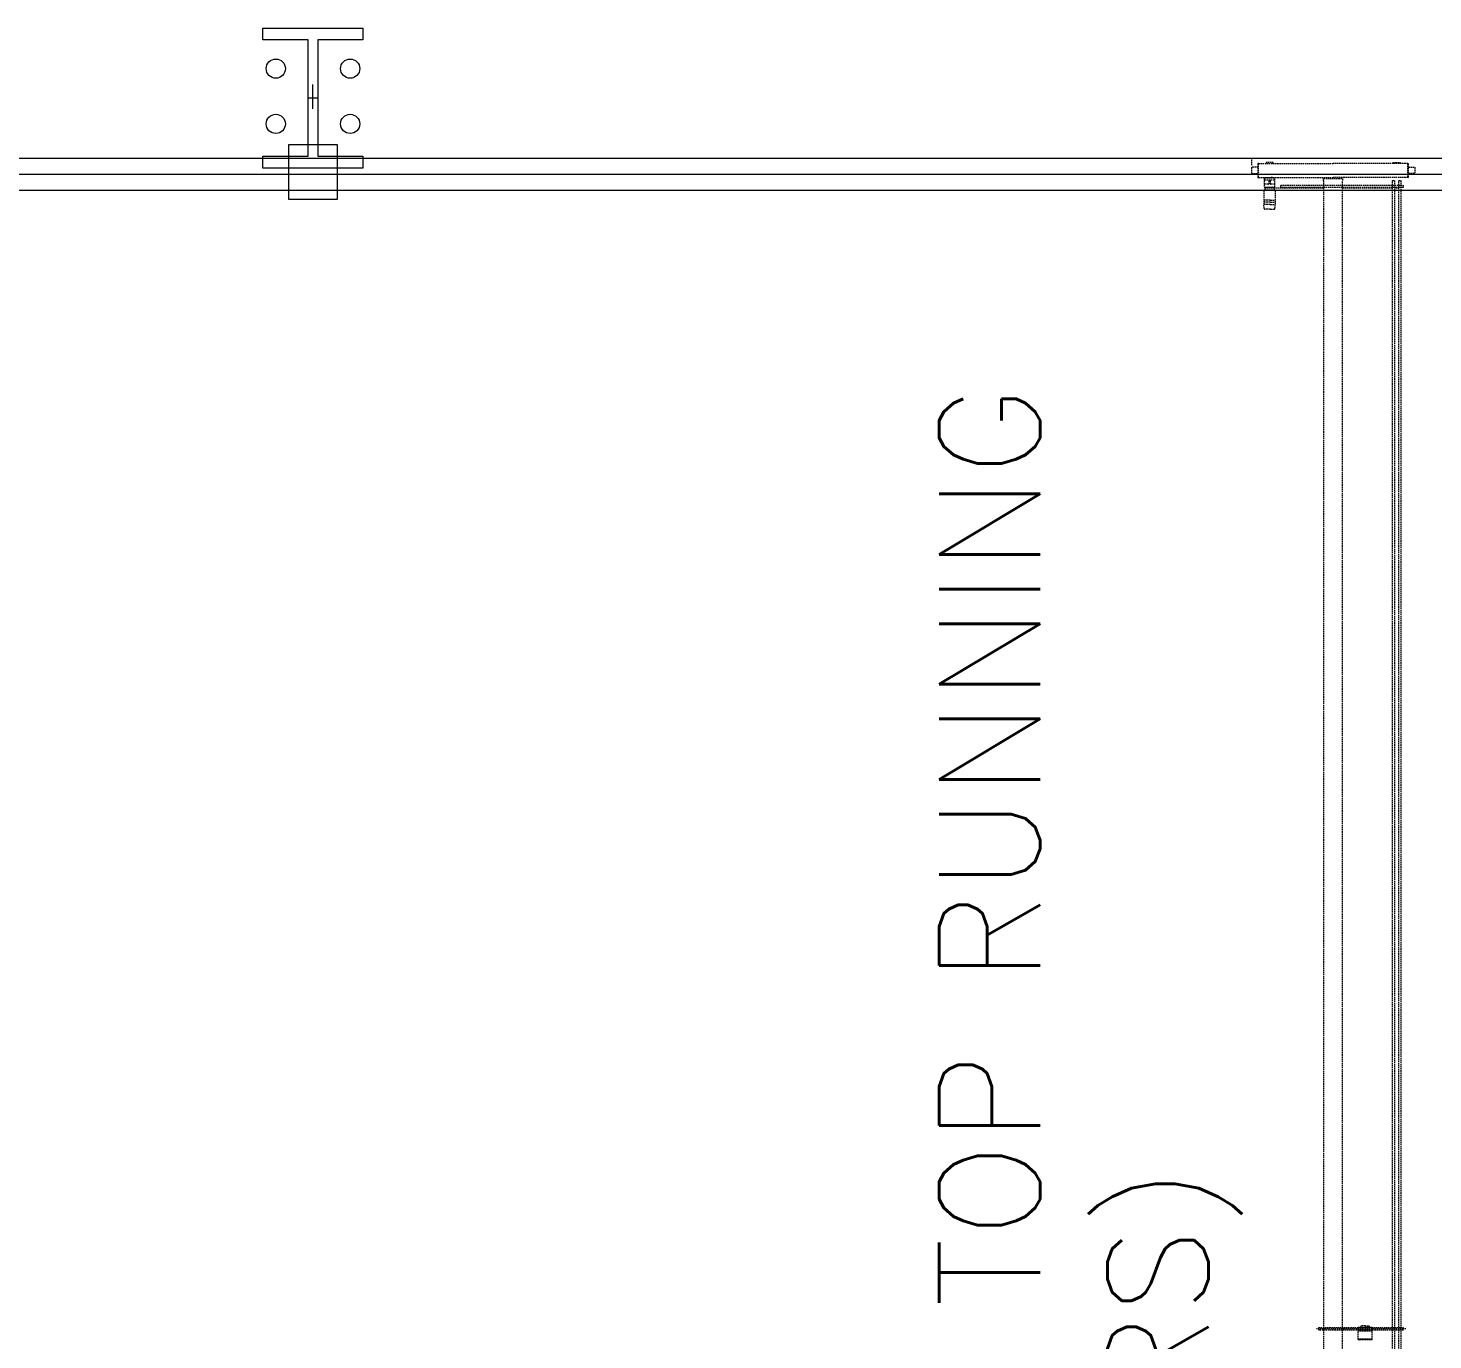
# Model space of a CAD drawing. Header units: millimetres. Extents: x 68421 to 1479662, y -51504 to 144751.
# Drawn here: x 723215 to 734344, y 71450 to 81847 of the extents above; entities that cross this region are included whole.
import ezdxf

# ---------------------------------------------------------------- set-up
doc = ezdxf.new("R2010")
doc.units = ezdxf.units.MM
doc.header["$LTSCALE"] = 0.35
doc.header["$MEASUREMENT"] = 0
doc.linetypes.add('CONTIN', pattern=[0, 0, 0])
doc.linetypes.add('HIDDEN', pattern=[9.525, 6.35, -3.175])
doc.layers.get('0').update_dxf_attribs({"linetype": 'CONTIN'})
doc.styles.add('S', font='simplex.shx')

# ---------------------------------------------------------------- blocks, each defined once
blk = doc.blocks.new('COL-1')
at = {"lineweight": 0}
for p, q in [((-525, -375), (-525, 375)), ((-525, 375), (-436, 375)), ((-436, 375), (-436, 36)), ((436, 36), (436, 375)), ((436, 375), (525, 375)), ((525, 375), (525, -375)), ((-436, 36), (436, 36)), ((436, -36), (-436, -36)), ((-436, -36), (-436, -375)), ((436, -375), (436, -36)), ((-436, -375), (-525, -375)), ((525, -375), (436, -375))]:
    blk.add_line(p, q, dxfattribs=at)
at = {"color": 0, "lineweight": 0, "ltscale": 0.1}
for p, q in [((-82, 0), (102, 0)), ((0, -36), (0, 36))]:
    blk.add_line(p, q, dxfattribs=at)
at = {"color": 1, "lineweight": 0}
for centre in [(-194, 279), (221, 279), (-194, -279), (221, -279)]:
    blk.add_circle(centre, 72.1, dxfattribs=at)

msp = doc.modelspace()

# ---------------------------------------------------------------- linework, layer by layer
at = {"color": 152, "linetype": 'ByBlock', "lineweight": 0}
for p, q in [((712087.17996, 80813.69393), (757392.78531, 80816.68993)), ((712087.17996, 80813.63234), (757392.78531, 80816.67918)), ((712087.17996, 80687.7774), (757392.78531, 80690.77341)), ((712087.17996, 80687.71582), (757392.78531, 80690.76265)), ((712087.17996, 80561.86088), (757392.78531, 80564.85688)), ((712087.17996, 80561.79929), (757392.78531, 80564.84613))]:
    msp.add_line(p, q, dxfattribs=at)
at = {"color": 3, "linetype": 'HIDDEN', "lineweight": 0, "ltscale": 5}
for p, q in [((732906.87842, 80804.0642), (732906.87842, 80753.69038)), ((732957.25224, 80743.49958), (732906.87842, 80743.49958)), ((732906.87842, 80743.49958), (732906.87842, 80693.12576)), ((732906.87842, 80693.12576), (732957.25224, 80693.12576)), ((732957.25224, 80773.72387), (732957.25224, 80662.90147)), ((732961.28214, 80773.72387), (732957.25224, 80773.72387)), ((732961.28214, 80773.72387), (733553.17451, 80773.72387)), ((732961.28214, 80662.90147), (732961.28214, 80773.72387)), ((733077.14192, 80781.27994), (733021.73072, 80781.27994)), ((733021.73072, 80781.27994), (733021.73072, 80773.72387)), ((733077.14192, 80773.72387), (733077.14192, 80781.27994)), ((734145.06689, 80773.72387), (733553.17451, 80773.72387)), ((734029.20711, 80781.27994), (734084.61831, 80781.27994)), ((734029.20711, 80773.72387), (734029.20711, 80781.27994)), ((734084.61831, 80781.27994), (734084.61831, 80773.72387)), ((734145.06689, 80773.72387), (734149.09679, 80773.72387)), ((734145.06689, 80662.90147), (734145.06689, 80773.72387)), ((734149.09679, 80773.72387), (734149.09679, 80662.90147)), ((734149.09679, 80743.49958), (734199.47061, 80743.49958)), ((734199.47061, 80693.12576), (734149.09679, 80693.12576)), ((734199.47061, 80743.49958), (734199.47061, 80693.12576)), ((732957.25224, 80662.90147), (732961.28214, 80662.90147)), ((732961.28214, 80662.90147), (733553.17451, 80662.90147)), ((733007.87792, 80655.34539), (733007.87792, 80588.85195)), ((733007.87792, 80645.27063), (733090.99473, 80645.27063)), ((733007.87792, 80643.75941), (733090.99473, 80643.75941)), ((733041.88025, 80610.00896), (733007.87792, 80610.00896)), ((733009.64101, 80583.81457), (733009.13727, 80583.81457)), ((733009.13727, 80583.81457), (733009.13727, 80578.77719)), ((733009.13727, 80578.77719), (733009.64101, 80578.77719)), ((733089.23164, 80583.81457), (733009.64101, 80583.81457)), ((733089.73538, 80578.77719), (733009.64101, 80578.77719)), ((733014.61585, 80578.77719), (733011.67738, 80561.14635)), ((733012.91531, 80660.38277), (733085.95734, 80660.38277)), ((733085.95734, 80583.81457), (733012.91531, 80583.81457)), ((733026.76811, 80662.90147), (733062.02978, 80662.90147)), ((733026.76811, 80662.90147), (733026.76811, 80660.38277)), ((733044.39894, 80639.72951), (733054.47371, 80639.72951)), ((733044.39894, 80639.72951), (733044.39894, 80612.52765)), ((733054.47371, 80639.72951), (733054.47371, 80612.52765)), ((733090.99473, 80610.00896), (733056.9924, 80610.00896)), ((733072.10454, 80662.90147), (733062.02978, 80662.90147)), ((733072.10454, 80662.90147), (733072.10454, 80660.38277)), ((733084.2568, 80578.77719), (733087.19527, 80561.14635)), ((733089.23164, 80583.81457), (733089.73538, 80583.81457)), ((733089.73538, 80583.81457), (733089.73538, 80578.77719)), ((733090.99473, 80588.85195), (733090.99473, 80655.34539)), ((733477.61379, 80634.88311), (733477.61379, 80655.34539)), ((733477.61379, 80655.34539), (733628.73524, 80655.34539)), ((733477.61379, 80634.88311), (733477.61379, 62351.36717)), ((734145.06689, 80662.90147), (733553.17451, 80662.90147)), ((733628.73524, 80655.34539), (733628.73524, 80634.88311)), ((733628.73524, 62351.36717), (733628.73524, 80634.88311)), ((734024.16972, 80577.26597), (733628.73524, 80577.26597)), ((734024.16972, 62351.36717), (734024.16972, 80637.71456)), ((734024.16972, 80637.71456), (734039.28187, 80637.71456)), ((734039.28187, 80637.71456), (734039.28187, 62351.36717)), ((734074.54354, 62351.36717), (734074.54354, 80637.71456)), ((734074.54354, 80637.71456), (734089.65569, 80637.71456)), ((734089.65569, 80637.71456), (734089.65569, 62351.36717)), ((734149.09679, 80662.90147), (734145.06689, 80662.90147)), ((733004.60363, 80561.14635), (733004.60363, 80448.309)), ((733024.24941, 80561.14635), (733004.60363, 80561.14635)), ((733034.78927, 80483.57067), (733004.60363, 80483.57067)), ((733034.78927, 80465.93983), (733004.60363, 80465.93983)), ((733074.62323, 80561.14635), (733024.24941, 80561.14635)), ((733055.91931, 80483.57067), (733034.78927, 80483.57067)), ((733055.91931, 80465.93983), (733034.78927, 80465.93983)), ((733055.91931, 80483.57067), (733094.26902, 80483.57067)), ((733055.91931, 80465.93983), (733094.26902, 80465.93983)), ((733094.26902, 80561.14635), (733074.62323, 80561.14635)), ((733094.26902, 80561.14635), (733094.26902, 80448.309)), ((733034.78927, 80448.309), (733004.60363, 80448.309)), ((733006.65209, 80417.58208), (733004.60363, 80448.309)), ((733034.78927, 80410.52863), (733014.19142, 80410.52863)), ((733055.91931, 80448.309), (733034.78927, 80448.309)), ((733055.91931, 80410.52863), (733034.78927, 80410.52863)), ((733055.91931, 80448.309), (733094.26902, 80448.309)), ((733055.91931, 80410.52863), (733084.68123, 80410.52863)), ((733092.22056, 80417.58208), (733094.26902, 80448.309)), ((733806.05111, 71562.91586), (733773.81187, 71562.91586)), ((733773.81187, 71562.91586), (733773.81187, 71547.80372)), ((733806.05111, 71562.91586), (733838.29036, 71562.91586)), ((733838.29036, 71562.91586), (733838.29036, 71547.80372)), ((734128.5831, 71537.75867), (733421.00696, 71537.75867)), ((733861.46231, 71547.80372), (733750.63991, 71547.80372)), ((733750.63991, 71452.34533), (733750.63991, 71547.80372)), ((733861.46231, 71527.65419), (733750.63991, 71527.65419)), ((733861.46231, 71520.09812), (733750.63991, 71520.09812)), ((733750.63991, 71458.13832), (733861.46231, 71458.13832)), ((733750.63991, 71452.34533), (733861.46231, 71452.34533)), ((733763.62467, 71450.94811), (733771.06906, 71452.33178)), ((733840.88587, 71452.34533), (733771.21636, 71452.34533)), ((733848.47755, 71450.94811), (733841.03316, 71452.33173)), ((733861.46231, 71452.34533), (733861.46231, 71547.80372))]:
    msp.add_line(p, q, dxfattribs=at)
at = {"color": 152, "linetype": 'ByBlock', "lineweight": 0}
msp.add_lwpolyline([(725278.9584, 80489.82645), (725665.19367, 80489.82645), (725665.11858, 80922.3277), (725278.88331, 80922.3277)], close=True, dxfattribs=at)
at = {"color": 3, "linetype": 'HIDDEN', "lineweight": 0, "ltscale": 5}
for points in [[(733477.61379, 80577.26597), (733084.2568, 80577.26597)], [(734074.54354, 80577.26597), (734039.28187, 80577.26597)]]:
    msp.add_lwpolyline(points, dxfattribs=at)
for points in [[(733140.1092, 80602.45288), (734107.28652, 80602.45288), (734107.28652, 80582.30335), (733140.1092, 80582.30335)], [(733439.83342, 71547.83343), (734107.28652, 71547.83343), (734107.28652, 71527.6839), (733439.83342, 71527.6839)]]:
    msp.add_lwpolyline(points, close=True, dxfattribs=at)
for centre, radius, start, end in [((733012.91531, 80655.34539), 5.03738, 90, 180), ((733012.91531, 80588.85195), 5.03738, 180, 270), ((733041.88025, 80612.52765), 2.51869, 270, 0), ((733056.9924, 80612.52765), 2.51869, 180, 270), ((733085.95734, 80655.34539), 5.03738, 0, 90), ((733085.95734, 80588.85195), 5.03738, 270, 0), ((733014.19142, 80418.0847), 7.55607, 183.814074851, 270), ((733084.68123, 80418.0847), 7.55607, 270, 356.185925149), ((733763.77196, 71450.15568), 0.806, 100.529686653, 176.000363812), ((733771.21636, 71451.53935), 0.80598, 90, 100.529686653), ((733840.88587, 71451.53935), 0.80595, 79.469658955, 90), ((733848.33026, 71450.15568), 0.80598, 3.999636188, 79.470313347)]:
    msp.add_arc(centre, radius, start, end, dxfattribs=at)

# ---------------------------------------------------------------- block references
at = {"linetype": 'ByBlock', "lineweight": 0, "xscale": 1.055999999999994, "yscale": 1.055999999999994, "zscale": 1.055999999999994, "rotation": 89.99999999999997}
msp.add_blockref('COL-1', (725472.00094, 81292.02897), dxfattribs=at)

# ---------------------------------------------------------------- texts
at = {"color": 7, "linetype": 'ByBlock', "lineweight": 0, "insert": (732832.25517, 58489.01363), "char_height": 800, "width": 32663.5252357, "attachment_point": 7, "rotation": 90, "style": 'S'}
msp.add_mtext('\\pxi6.53925,ql;{\\A1;5.0MT-CRANE TOP RUNNING \\P\\pi9.21775;(BY OTHERS)}', dxfattribs=at)

doc.saveas('drawing.dxf')
